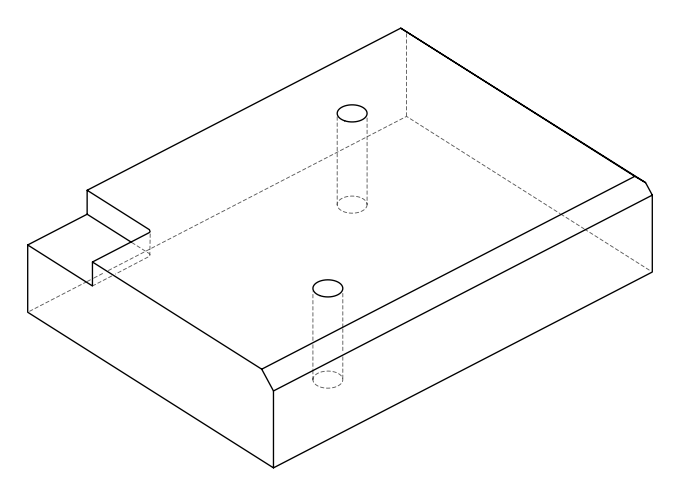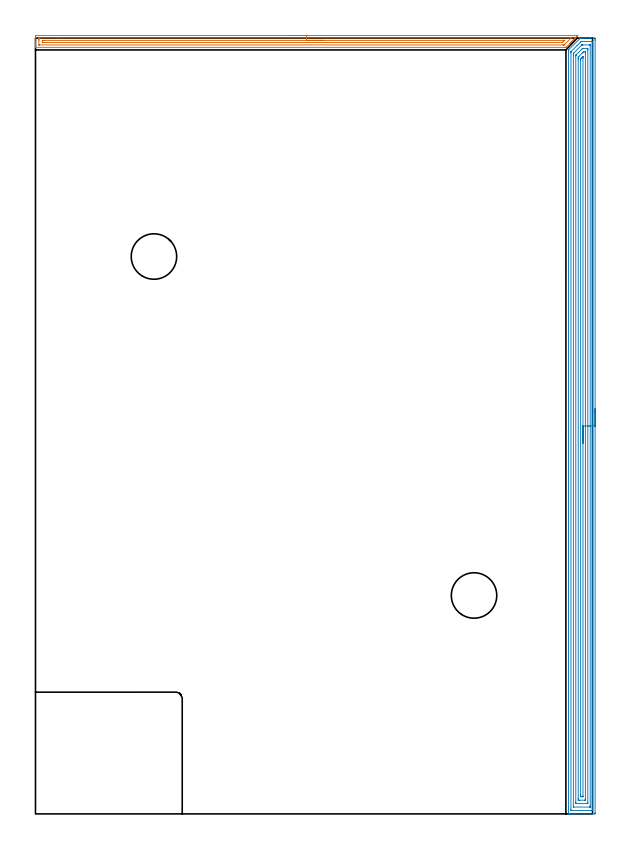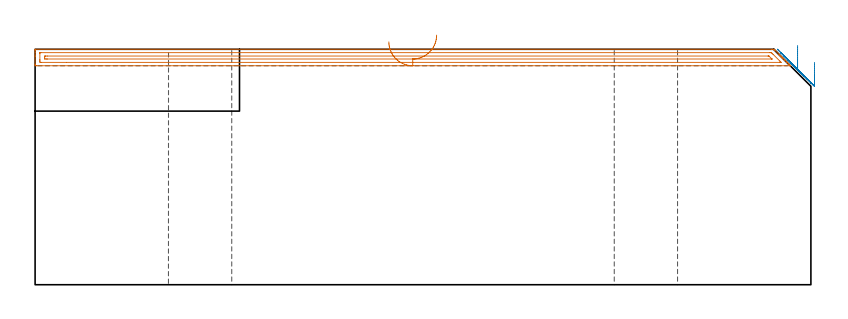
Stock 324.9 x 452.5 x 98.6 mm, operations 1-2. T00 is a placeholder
(PLAN: 9 operations, 6 tool changes, 92.9 min)
(1 AREA_MILL | FG_CHAMFER_SURFACE | UGT0205_001 | 7.7 min | 7630 mm3)
(2 AREA_MILL_1 | FG_CHAMFER_SURFACE_1 | UGT0205_001 | 21.9 min | 54138 mm3)
(3 MILL_CORNER_NOTCH_RECTANGULAR | CORNER_NOTCH_RECTANGULAR | NXT0201_008 | Follow Part, ap 1.5, ae 75% | 61.51 min | 157337 mm3)
(4 SPOT_DRILL | STEP1HOLE | NXT0321_9005560120000 | 0.05 min | 81 mm3)
(5 SPOT_DRILL_1 | STEP1HOLE_1 | NXT0321_9005560120000 | 0.05 min | 98 mm3)
(6 DRILL_THROUGH_HOLE_INTO_CENTER | STEP1HOLE | UGT0301_515 | 0.42 min | 11014 mm3)
(7 DRILL_TO_ENLARGE_THROUGH_HOLE | STEP1HOLE | UGT0301_388 | 0.44 min | 43217 mm3)
(8 DRILL_THROUGH_HOLE_INTO_CENTER_1 | STEP1HOLE_1 | UGT0301_515 | 0.42 min | 11021 mm3)
(9 DRILL_TO_ENLARGE_THROUGH_HOLE_1 | STEP1HOLE_1 | UGT0301_388 | 0.44 min | 43216 mm3)
(TOOL UGT0205_001 | Chamfer Mill 20 x 3 x 45 deg. | D20 FL50 Z2)
(TOOL NXT0201_008 | ENDMILL 6mm [2P460-0600-NA 1630] | D6 FL26 Z6)
(TOOL NXT0321_9005560120000 | NC Spot Drill, 120deg, 12mm, HSS, Uncoated | D12 PA120 FL30 Z2)
(TOOL UGT0301_515 | Carbide Drill 12.0 mm | D12 PA118 FL101 Z2)
(TOOL UGT0301_388 | Twist Drill 26.5 mm | D26.5 PA118 FL165 Z2)
(OP 1 AREA_MILL)
G17 G21 G94 G90
T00 M6
G54
G17 G0 G90 X148.15 Y454. S1061 M3
G43 Z108.6 H0
Z101.7
G94 G1 X148.188 Z100.828 F250.
X148.302 Z99.964
X148.491 Z99.112
X148.753 Z98.28
X149.087 Z97.474
X149.49 Z96.7
X149.958 Z95.964
X150.49 Z95.272
X151.079 Z94.629
X151.722 Z94.04
X152.414 Z93.509
X153.15 Z93.04
X153.924 Z92.637
X154.73 Z92.303
X155.562 Z92.041
X156.413 Z91.852
X157.278 Z91.738
X158.15 Z91.7
X316.249
X316.288 Y453.999 Z91.699
X316.289 Y453.996 Z91.702
X316.288 Y453.988 Z91.71
X315.716 Y453.416 Z92.284
X315.481 Y453.179 Z92.517
X314.885 Y452.584 Z93.115
X314.8 Y452.499 Z93.199
X314.605 Y452.303 Z93.393
X314.053 Y451.753 Z93.947
X313.907 Y451.607 Z94.092
X313.728 Y451.426 Z94.27
X313.221 Y450.921 Z94.779
X313.015 Y450.714 Z94.984
X312.852 Y450.55 Z95.145
X312.693 Y450.392 Z95.306
X312.568 Y450.267 Z95.43
X312.414 Y450.112 Z95.583
X312.263 Y449.962 Z95.736
X312.122 Y449.821 Z95.877
X311.976 Y449.673 Z96.022
X311.832 Y449.531 Z96.167
X311.676 Y449.375 Z96.323
X311.537 Y449.235 Z96.461
X309.891 Y447.589 Z98.108
X309.783 Y447.482 Z98.215
X309.444 Y447.146 Z98.553
X309.401 Y447.107 Z98.593
X308.552 Y447.1 Z98.6
X0.161
X0.01 Y447.102 Z98.588
X0.002 Y447.236 Z98.456
X0. Y447.376 Z98.323
Y447.726 Z97.974
Y448.359 Z97.336
Y449.552 Z96.145
Y450.112 Z95.582
Y453.338 Z92.359
X0.003 Y453.618 Z92.079
X0.01 Y453.992 Z91.705
X0.222 Y453.996 Z91.702
X0.607 Y454. Z91.7
X158.15
Y452.586 Z93.114
X311.946 Y452.585 Z93.115
X312.122 Y452.583 Z93.117
X312.287 Y452.579 Z93.121
X312.41 Y452.571 Z93.129
X312.355 Y452.512 Z93.188
X312.217 Y452.369 Z93.331
X312.122 Y452.272 Z93.428
X311.917 Y452.066 Z93.634
X309.086 Y449.235 Z96.465
X308.821 Y448.971 Z96.729
X308.552 Y448.705 Z96.995
X308.373 Y448.534 Z97.166
X308.344 Y448.521 Z97.179
X308.301 Y448.519 Z97.181
X308.21 Y448.516 Z97.184
X308.026 Y448.515 Z97.185
X307.659 Y448.514 Z97.186
X2.393 Y448.515 Z97.185
X2.232 Y448.516 Z97.184
X2.046 Y448.521 Z97.179
X2.009 Y448.524 Z97.176
X2.005 Y448.549 Z97.151
X2.003 Y448.578 Z97.122
X2. Y448.744 Z96.956
Y451.373 Z94.327
X2.004 Y451.865 Z93.835
X2.009 Y452.241 Z93.459
X2.035 Y452.579 Z93.121
X2.393 Y452.583 Z93.117
X2.552 Y452.585 Z93.115
X13.113 Y452.586 Z93.114
X158.15
Y451.172 Z94.528
X308.427 Y451.171 Z94.529
X308.552 Y451.167 Z94.533
X308.555 Y451.166 Z94.534
Y451.161 Z94.539
X308.552 Y451.152 Z94.548
X307.585 Y450.184 Z95.516
X307.511 Y450.112 Z95.588
X307.36 Y449.968 Z95.732
X307.332 Y449.943 Z95.757
X307.263 Y449.935 Z95.765
X307.14 Y449.932 Z95.768
X306.952 Y449.929 Z95.771
X5.07
X4.361 Y449.932 Z95.768
X4.178 Y449.936 Z95.765
X4.01 Y449.944 Z95.756
X4.005 Y450.112 Z95.588
X4.002 Y450.285 Z95.415
X4.005 Y450.988 Z94.712
X4.007 Y451.156 Z94.544
X4.178 Y451.164 Z94.536
X4.885 Y451.17 Z94.53
X5.07 Y451.171 Z94.529
X158.15 Y451.172 Z94.528
X159.022 Z94.567
X159.886 Z94.68
X160.738 Z94.869
X161.57 Z95.132
X162.376 Z95.465
X163.15 Z95.868
X163.886 Z96.337
X164.578 Z96.868
X165.221 Z97.457
X165.81 Z98.101
X166.341 Z98.793
X166.81 Z99.528
X167.213 Z100.302
X167.547 Z101.108
X167.809 Z101.94
X167.998 Z102.792
X168.112 Z103.657
X168.15 Z104.528
G0 Z108.6
M5
M2
(OP 2 AREA_MILL_1)
G17 G21 G94 G90
T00 M6
G54
G17 G0 G90 X326.4 Y236.25 S1061 M3
G43 Z108.6 H0
Z93.1
G94 G1 Y236.212 Z92.228 F250.
Y236.098 Z91.364
Y235.909 Z90.512
Y235.647 Z89.68
Y235.313 Z88.874
Y234.91 Z88.1
Y234.442 Z87.364
Y233.91 Z86.672
Y233.321 Z86.029
Y232.678 Z85.44
Y231.986 Z84.908
Y231.25 Z84.44
Y230.476 Z84.037
Y229.67 Z83.703
Y228.838 Z83.441
Y227.986 Z83.252
Y227.122 Z83.138
Y226.25 Z83.1
Y0.621
X326.397 Y0.334 Z83.102
X326.392 Y0.01 Z83.106
X326.064 Y0. Z83.434
X314.187 Z95.308
X312.75 Z96.747
X312.401 Z97.094
X311.375 Z98.124
X310.963 Z98.528
X310.929 Z98.562
X310.903 Y0.009 Z98.588
X310.9 Y0.174 Z98.6
Y444.73
X310.907 Y445.601 Z98.593
X310.926 Y445.624 Z98.574
X311.062 Y445.763 Z98.436
X317.625 Y452.326 Z91.873
X317.757 Y452.454 Z91.741
X317.797 Y452.49 Z91.701
X318.454 Y452.5 Z91.045
X319.891 Z89.605
X323.734 Z85.763
X325.519 Z83.978
X325.791 Y452.498 Z83.706
X326.392 Y452.493 Z83.106
X326.394 Y452.482 Z83.104
X326.399 Y451.879 Z83.101
X326.4 Y451.27 Z83.1
Y226.25
X324.986 Z84.514
Y2.321
X324.985 Y2.234 Z84.515
X324.981 Y2.06 Z84.519
X324.979 Y2.015 Z84.521
X324.972 Y2.009 Z84.528
X324.949 Y2.005 Z84.551
X324.899 Y2.003 Z84.601
X324.414 Y2. Z85.086
X324.006 Z85.494
X312.401 Y2.001 Z97.099
X312.343 Y2.002 Z97.157
X312.327 Y2.005 Z97.173
X312.323 Y2.008 Z97.177
X312.321 Y2.032 Z97.179
X312.317 Y2.147 Z97.183
X312.314 Y2.496 Z97.186
X312.315 Y444.011 Z97.185
X312.317 Y444.185 Z97.183
X312.321 Y444.531 Z97.179
X312.337 Y444.576 Z97.163
X312.356 Y444.599 Z97.144
X312.401 Y444.65 Z97.099
X315.972 Y448.222 Z93.528
X317.799 Y450.05 Z91.701
X317.842 Y450.092 Z91.658
X318.252 Y450.49 Z91.248
X318.65 Y450.495 Z90.85
X319.136 Y450.499 Z90.364
X324.899 Z84.601
X324.957 Y450.498 Z84.543
X324.973 Y450.495 Z84.527
X324.977 Y450.492 Z84.523
X324.979 Y450.468 Z84.521
X324.983 Y450.353 Z84.517
X324.985 Y450.179 Z84.515
X324.986 Y450.092 Z84.514
Y226.25
X323.572 Z85.928
X323.571 Y4.631 Z85.929
X323.569 Y4.196 Z85.931
X323.567 Y4.081 Z85.933
X323.565 Y4.027 Z85.935
X323.556 Y4.01 Z85.944
X323.504 Y4.007 Z85.996
X323.308 Y4.001 Z86.192
X313.991 Z95.509
X313.861 Y4.003 Z95.639
X313.757 Y4.008 Z95.743
X313.734 Y4.012 Z95.766
X313.732 Y4.018 Z95.768
X313.73 Y4.043 Z95.77
X313.729 Y4.196 Z95.771
Y442.508
X313.73 Y442.943 Z95.77
X313.733 Y443.397 Z95.767
X313.735 Y443.506 Z95.765
X313.793 Y443.582 Z95.707
X314.037 Y443.837 Z95.463
X318.504 Y448.304 Z90.996
X318.578 Y448.377 Z90.922
X318.65 Y448.445 Z90.85
X318.696 Y448.485 Z90.804
X318.738 Y448.49 Z90.762
X318.824 Y448.495 Z90.676
X318.999 Y448.499 Z90.501
X319.347 Y448.5 Z90.153
X323.113 Z86.387
X323.309 Y448.499 Z86.191
X323.439 Y448.497 Z86.061
X323.543 Y448.492 Z85.957
X323.566 Y448.488 Z85.934
X323.568 Y448.482 Z85.932
X323.569 Y448.457 Z85.931
X323.571 Y448.304 Z85.929
X323.572 Y226.25 Z85.928
X322.157 Z87.343
Y6.876
X322.151 Y6.052 Z87.349
X322.143 Y6.01 Z87.357
X322.094 Y6.007 Z87.406
X321.985 Y6.003 Z87.515
X321.766 Y6.001 Z87.734
X321.328 Y6. Z88.172
X315.527 Y6.001 Z93.973
X315.313 Y6.003 Z94.187
X315.206 Y6.007 Z94.294
X315.157 Y6.01 Z94.343
X315.15 Y6.042 Z94.35
X315.143 Y6.812 Z94.357
Y6.876
Y442.049
X315.148 Y442.464 Z94.352
X315.15 Y442.486 Z94.35
X315.161 Y442.503 Z94.339
X315.19 Y442.537 Z94.31
X315.245 Y442.595 Z94.255
X315.335 Y442.687 Z94.165
X318.65 Y446. Z90.85
X318.911 Y446.256 Z90.589
X319.123 Y446.462 Z90.377
X319.162 Y446.49 Z90.338
X319.215 Y446.494 Z90.285
X319.324 Y446.497 Z90.176
X319.543 Y446.5 Z89.957
X321.328 Z88.172
X321.773 Y446.499 Z87.727
X321.987 Y446.497 Z87.513
X322.094 Y446.493 Z87.406
X322.143 Y446.49 Z87.357
X322.15 Y446.458 Z87.35
X322.157 Y445.688 Z87.343
Y445.624
Y226.25
X320.743 Z88.757
Y8.663
X320.742 Y8.357 Z88.758
X320.737 Y8.048 Z88.763
X320.736 Y8.014 Z88.764
X320.724 Y8.01 Z88.776
X320.684 Y8.005 Z88.816
X320.601 Y8.002 Z88.899
X320.435 Y8. Z89.065
X320.205 Z89.295
X317.527 Z91.973
X316.865 Y8.002 Z92.635
X316.631 Y8.004 Z92.869
X316.574 Y8.01 Z92.926
X316.564 Y8.026 Z92.936
X316.561 Y8.073 Z92.939
X316.558 Y8.663 Z92.942
X316.557 Y8.971 Z92.943
Y440.262
X316.558 Y440.569 Z92.942
X316.562 Y441.156 Z92.938
X316.566 Y441.455 Z92.934
X316.865 Y441.763 Z92.635
X317.006 Y441.907 Z92.494
X318.935 Y443.837 Z90.565
X319.24 Y444.139 Z90.26
X319.543 Y444.435 Z89.957
X319.602 Y444.49 Z89.898
X319.658 Y444.494 Z89.842
X319.774 Y444.498 Z89.726
X320.435 Z89.065
X320.669 Y444.496 Z88.831
X320.726 Y444.49 Z88.774
X320.736 Y444.474 Z88.764
X320.739 Y444.427 Z88.761
X320.742 Y443.837 Z88.758
X320.743 Y443.529 Z88.757
Y226.25
X319.329 Z90.171
Y10.451
X319.326 Y10.111 Z90.174
X319.324 Y10.027 Z90.176
X319.323 Y10.013 Z90.177
X319.304 Y10.01 Z90.196
X319.25 Y10.005 Z90.25
X319.099 Y10.001 Z90.401
X318.65 Y10. Z90.85
X318.206 Y10.002 Z91.294
X318.02 Y10.008 Z91.48
X317.98 Y10.01 Z91.52
X317.977 Y10.078 Z91.523
X317.973 Y10.235 Z91.527
X317.972 Y10.451 Z91.528
X317.971 Y11.13 Z91.529
X317.972 Y439.369 Z91.528
X317.975 Y440.045 Z91.525
X317.978 Y440.262 Z91.522
X317.985 Y440.425 Z91.515
X318.092 Y440.538 Z91.408
X318.232 Y440.681 Z91.268
X318.65 Y441.102 Z90.85
X318.769 Y441.221 Z90.731
X319.124 Y441.575 Z90.376
X319.19 Y441.637 Z90.31
X319.269 Y441.71 Z90.231
X319.322 Y441.746 Z90.178
X319.324 Y441.66 Z90.176
X319.328 Y441.371 Z90.172
X319.329 Y441.156 Z90.171
Y440.625
Y226.25
Y225.378 Z90.209
Y224.514 Z90.323
Y223.662 Z90.512
Y222.83 Z90.774
Y222.024 Z91.108
Y221.25 Z91.511
Y220.514 Z91.98
Y219.822 Z92.511
Y219.179 Z93.1
Y218.59 Z93.743
Y218.058 Z94.435
Y217.59 Z95.171
Y217.187 Z95.945
Y216.853 Z96.751
Y216.591 Z97.583
Y216.402 Z98.435
Y216.288 Z99.3
Y216.25 Z100.171
G0 Z108.6
M5
M2
